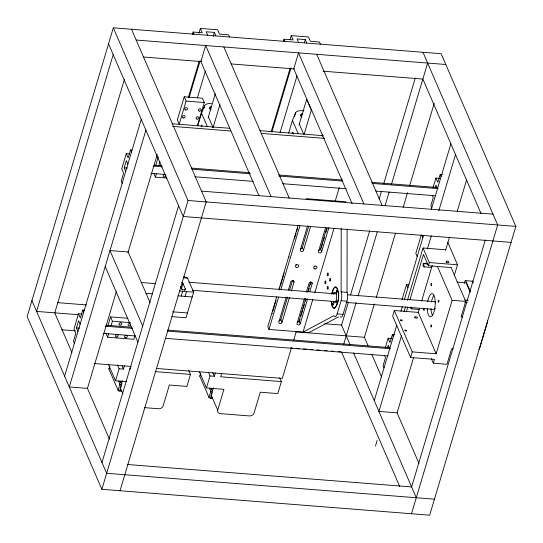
<?xml version="1.0" encoding="UTF-8"?>
<svg xmlns="http://www.w3.org/2000/svg" width="543" height="543" viewBox="0 0 543 543"><rect width="100%" height="100%" fill="white"/><g stroke="black" fill="none" stroke-linecap="round" stroke-linejoin="round"><path stroke-width="0.81" d="M312.849 299.22L303.035 332.119L334.033 315.632A6.387 2.152 -85.5 0 0 337.149 313.915L341.092 300.707A6.387 2.152 -85.5 0 0 341.126 291.863L341.214 228.528M340.393 316.84A6.387 2.152 -85.5 0 0 343.054 314.377L346.997 301.168A6.387 2.152 -85.5 0 0 347.031 292.324L347.12 228.997M331.882 293.281L333.694 288.387L334.637 287.342L335.594 286.989L336.497 287.362C339.952 293.437 339.124 302.553 334.834 308.003L333.884 308.207L332.235 306.483L331.237 301.338L332.384 306.781L334.074 308.227L335.031 307.874C339.097 302.539 339.321 294.652 337.291 288.435M331.651 294.272L332.995 289.677L334.834 287.206L335.784 287.009L336.667 287.525L337.434 288.733M121.462 391.231L119.772 391.096A1.351 0.686 16.6 0 1 118.109 390.295L119.881 384.084L118.584 381.077M212.361 398.406L210.67 398.277A1.351 0.686 16.6 0 1 209.007 397.469L210.779 391.259L209.483 388.252M113.324 27.822L27.15 316.623L101.874 489.297L429.676 515.178L515.85 226.377L441.126 53.703L113.324 27.822L188.041 200.489L101.874 489.297M113.216 54.619L36.598 311.411L78.423 314.709M124.354 79.624L54.768 312.843L71.866 352.359M81.83 313.997L78.511 313.732L73.97 328.943L75.837 333.259L73.454 341.262L74.384 343.42M129.594 153.9L126.275 153.642L121.741 168.846L123.607 173.163L121.218 181.172L122.155 183.33M77.968 331.413L76.448 327.904L78.599 320.703L80.12 324.212M125.738 171.323L124.218 167.814L126.37 160.613L127.883 164.115M84.423 310.175L82.767 310.046L80.378 318.049L78.511 313.732M132.193 150.085L130.53 149.949L128.148 157.959L126.275 153.642M64.617 376.156L141.234 119.372M145.904 130.164L69.287 386.949L87.457 388.388L116.311 291.686M192.426 34.44L193.145 32.037L202.227 32.756L200.36 28.44L217.628 29.804L219.494 34.121L228.576 34.833L229.513 36.992M127.951 252.678L157.287 154.355M107.908 325.698L110.534 316.895L127.761 318.252M155.671 165.608L158.298 156.798M134.807 336.198L133.883 339.294L107.623 337.217L108.776 333.348M111.084 325.61L112.401 321.212L110.534 316.895M166.877 178.036L155.393 177.127L156.547 173.258M158.855 165.52L159.947 161.855M198.928 33.245L200.36 28.44M184.24 96.776L177.337 119.908L179.21 124.225L186.106 101.093L184.24 96.776L202.41 98.208L204.283 102.525L197.38 125.657M188.265 97.794L199.166 61.257M189.215 97.251L200.116 60.707M213.175 36.415L214.363 32.41L206.191 31.765L207.704 35.275M197.394 97.896L205.39 71.099M126.363 381.634L115.537 380.779L119.121 368.772L117.458 364.937M119.121 368.772L123.431 369.111L124.401 365.873M121.89 383.426L120.444 382.652L120.926 381.057M197.727 125.956L201.548 113.148L204.711 105.58A9.679 4.894 16.6 0 1 211.41 103.503M120.94 390.512A3.869 3.075 -23.4 0 1 120.274 387.858L122.426 380.657M203.754 108.783L204.711 105.58M119.772 391.096L121.367 385.761M101.975 462.493L178.593 205.709M129.791 369.613L130.517 367.183M208.139 117.675L215.279 93.756M213.046 127.673L219.949 104.548M120.044 490.729L206.211 201.921L131.494 29.254M182.204 289.84L181.538 288.299L182.971 283.494A2.029 1.025 16.6 0 0 181.593 282.435M181.226 296.091L182.658 291.286M184.824 290.491L185.306 288.89L182.971 283.494M185.041 296.39L186.473 291.591M183.819 276.543L187.573 278.125L193.647 292.154L186.005 317.77L171.961 316.664M283.324 41.614L284.043 39.218L293.125 39.931L291.258 35.614L308.519 36.978L310.392 41.295L319.474 42.015L320.411 44.173M290.064 39.619L291.258 35.614M188.821 370.57L190.484 374.405L186.901 386.412L169.368 385.028L163.158 405.838A3.869 3.075 -23.4 0 1 158.57 408.75L144.445 407.637M271.167 131.773L290.064 68.432M271.873 132.037L291.014 67.889M304.311 42.788L305.261 39.591L297.089 38.947L298.602 42.449M280.052 132.682L297.014 75.844M279.72 377.752L281.383 381.58L277.799 393.587L260.267 392.202L254.056 413.019A3.869 3.075 -23.4 0 1 249.468 415.931L220.39 413.637A3.869 3.075 -23.4 0 1 217.716 410.148L223.92 389.338L206.435 387.953L210.019 375.946L208.356 372.111M210.019 375.946L214.329 376.285L215.299 373.048M212.788 390.607L211.342 389.833L211.818 388.238M288.625 133.13L292.446 120.329L295.609 112.761A9.679 4.894 16.6 0 1 303.924 110.887M212.164 397.951A3.869 3.075 -23.4 0 1 211.173 395.039L213.324 387.831M294.415 116.759L295.609 112.761M210.67 398.277L212.035 393.702M221.659 373.55L220.689 376.788L281.383 381.58M299.037 124.856L306.652 99.342L311.322 110.134L304.182 134.053M322.121 136.279L322.596 134.691M276.747 296.736L267.801 326.73L268.968 329.425L308.94 332.581L338.459 316.888M278.926 289.439L298.032 225.406M272.695 311.675L276.041 300.469M279.143 290.064L279.862 287.661M280.337 286.059L283.684 274.853M294.428 238.832L296.098 233.225M296.58 231.63L297.774 227.626M268.968 329.425L278.64 297.001M280.819 289.711L299.926 225.671M286.256 297.197L278.851 322.013A1.697 1.344 -23.4 0 0 280.025 323.54A1.697 1.344 -23.4 0 0 282.027 322.264L289.433 297.449M288.401 289.996L290.79 281.993A1.697 1.344 -23.4 0 1 292.799 280.717A1.697 1.344 -23.4 0 1 293.973 282.245L291.347 291.048M307.508 225.956L300.347 249.97A1.697 1.344 -23.4 0 0 301.514 251.497A1.697 1.344 -23.4 0 0 303.523 250.221L310.691 226.207M282.027 322.264L280.86 319.569L287.552 297.157M289.697 289.948L292.568 280.344M303.523 250.221L302.356 247.527L308.804 225.915M304.426 298.636L297.021 323.452A1.697 1.344 -23.4 0 0 298.195 324.972A1.697 1.344 -23.4 0 0 300.204 323.703L307.603 298.888M306.333 292.229L308.96 283.426A1.697 1.344 -23.4 0 1 310.969 282.15A1.697 1.344 -23.4 0 1 312.144 283.677L309.754 291.679M325.685 227.395L318.517 251.409A1.697 1.344 -23.4 0 0 319.691 252.936A1.697 1.344 -23.4 0 0 321.694 251.66L328.861 227.646M297.449 322.264A1.697 1.344 -23.4 0 0 299.037 321.001L305.723 298.589M307.63 292.188L310.739 281.776M321.694 251.66L320.526 248.959L326.737 228.148M291.516 347.554L282.312 378.39L156.527 368.453M293.695 340.251L296.356 331.325M299.261 321.592L299.987 319.155M300.958 315.911L302.648 310.229M303.137 308.607L304.345 304.555M305.315 301.304L306.042 298.874M308.458 290.756L309.184 288.326M310.155 285.082L310.881 282.645M321.049 248.565L322.746 242.884M323.228 241.262L324.442 237.21M325.895 232.336L327.103 228.284M335.092 201.507L339.205 187.715M341.384 180.412L341.873 178.79M314.77 292.806L334.067 228.114M349.936 344.418L341.561 325.067L348.355 302.315M350.534 294.998L369.688 230.802M379.143 199.111L381.329 191.801M383.752 183.67L415.273 78.029M343.604 344.662L356.174 302.539M358.115 296.044L377.27 231.841M385.028 205.838L389.148 192.025M391.333 184.715L427.626 63.063M368.106 345.857L364.407 337.291L374.344 303.978M376.285 297.476L395.44 233.28M403.198 207.277L407.562 192.65M409.748 185.333L434.237 103.258M394.347 310.508L412.259 351.891L436.151 353.778L418.246 312.395L394.347 310.508L392.677 316.107L410.583 357.498L434.481 359.385L433.348 363.186L446.977 364.265L451.572 348.85L453.262 348.986M385.279 347.791L388.143 338.18L392.121 338.499M433.049 187.695L435.914 178.09L439.891 178.403M387.519 347.554L388.238 345.151L389.752 348.66M435.289 187.464L436.002 185.061L437.522 188.57M402.017 299.641L406.503 284.586L408.981 284.783M421.266 235.112L415.816 253.371L417.221 256.608M394.788 334.685L392.399 334.495L390.017 342.497L388.143 338.18M442.552 174.588L440.169 174.405L437.78 182.407L435.914 178.09M374.256 400.612L396.804 325.033M400.924 311.22L402.377 306.347M404.318 299.845L423.472 235.648M431.23 209.646L450.873 143.82M404.04 311.628L405.485 306.795M407.406 300.354L423.031 247.995L445.742 249.787M406.334 311.886L407.779 307.026M409.958 299.75L423.479 254.429L428.379 265.765L451.09 267.556M401.474 335.825L378.926 411.404L397.096 412.836L413.583 357.579M427.416 248.877L431.298 235.879M438.812 210.684L455.543 154.612M428.379 265.765L429.337 262.561L423.031 247.995M375.464 446.034L377.134 440.427M418.246 312.395L419.454 308.343M421.626 301.053L432.262 265.405M410.583 357.498L412.259 351.891M445.586 250.309L449.468 237.311M457.226 211.308L466.681 179.618M454.199 275.851L457.498 264.787L447.799 242.368M436.151 353.778L452.109 300.313L437.515 266.593M464.279 283.473L464.998 281.07A1.453 0.489 -85.5 0 1 465.704 280.677L472.627 281.226L473.279 282.727M451.138 267.665L465.731 301.392L461.122 316.834L462.812 316.969M485.32 239.911L411.614 486.942L127.754 464.53M411.506 513.746L497.68 224.938L422.956 52.271M118.109 390.295L108.905 369.023L109.842 366.03M209.007 397.469L199.804 376.204L200.74 373.211M136.164 40.046L445.803 64.495M143.216 56.988L201.507 61.59M231.074 63.925L294.435 68.934M323.16 71.201L422.854 79.074L481.112 213.711M186.106 101.093L204.283 102.525M172.26 123.756L229.669 128.291M260.063 130.687L323.377 135.689M172.586 126.383L230.836 130.985M261.231 133.388L324.544 138.384M154.314 165.16L161.923 165.764M191.523 168.099L249.882 172.708M278.634 174.982L342.063 179.991M371.663 182.326L437.631 187.532M153.085 166.11L162.391 166.844M191.991 169.178L250.35 173.787M279.102 176.061L342.531 181.07M372.131 183.405L438.099 188.611M124.218 167.814L127.537 168.079M150.94 173.312L165.316 174.446M194.917 176.787L253.276 181.389M282.876 183.731L346.305 188.74M375.905 191.075L435.948 195.819M306.014 198.657L345.986 201.813M201.541 191.129L493.01 214.146M188.041 200.489L515.85 226.377M511.072 242.382L183.262 216.501L108.546 43.827M429.337 262.561L457.498 264.787M431.631 267.448L424.416 266.878A2.029 1.615 -23.4 0 1 423.004 265.045A2.029 1.615 -23.4 0 1 425.413 263.518L427.823 263.708M423.011 263.64L427.823 264.02M456.962 282.095L466.179 282.822L470.068 291.822M183.446 277.799L187.573 278.125M464.754 300.089L468.1 300.354M452.109 300.313L465.731 301.392M341.126 291.863L347.031 292.324M464.713 302.526L467.245 302.722M188.869 282.238L336.545 293.906M347.52 294.768L435.282 301.698M141.37 282.516L155.637 283.65M341.092 300.707L346.997 301.168M192.48 290.295L335.934 301.623M346.061 302.424L434.671 309.422M410.467 307.066A2.029 1.615 -23.4 0 0 411.872 308.899L419.087 309.469M179.468 291.034L193.647 292.154M146.04 293.308L152.753 293.844M177.941 295.833L192.215 296.96M337.149 313.915L343.054 314.377M57.701 302.655L86.425 304.922M324.666 323.73L341.561 325.067M172.572 311.791L187.437 312.965M295.541 331.854L364.407 337.291M112.401 321.212L130.449 322.637M106.543 325.257L131.915 327.259M167.441 330.063L389.867 347.629M105.322 326.2L132.383 328.339M167.902 331.142L390.336 348.708M76.448 327.904L79.767 328.169M61.821 329.784L75.334 330.857M290.77 347.866L292.453 348.002M296.682 348.334L299.213 348.531M303.442 348.864L306.815 349.135M310.196 349.4L312.734 349.597M316.956 349.936L320.336 350.201M324.558 350.534L327.096 350.737M331.318 351.07L333.85 351.267M338.079 351.599L340.61 351.803M103.17 333.402L135.309 335.941M165.758 338.343L388.184 355.909M94.048 363.525L131.196 366.457M155.081 371.609L190.484 374.405M434.454 499.173L106.645 473.286L31.928 300.618M440.169 174.405L441.106 176.563M432.309 195.46L433.246 197.618L430.857 205.621L431.787 207.779M465.704 280.677L470.584 291.951M421.782 234.97L422.902 237.556M425.183 262.975L425.413 263.518M423.302 264.312L424.416 266.878M316.712 54.3L382.089 205.39M305.261 39.591L306.781 43.094M406.503 284.586L407.908 287.824M411.058 307.012L411.872 308.899M431.359 358.59L433.348 363.186M363.919 203.951L298.535 52.868L293.763 68.88L352.102 203.693M284.043 39.218L284.973 41.377M392.399 334.495L393.336 336.653M299.295 123.994L303.632 134.012M292.446 120.329L298.195 133.619M293.79 134.128L293.125 132.587A2.029 0.686 -85.5 0 0 292.134 133.137M384.539 355.55L385.476 357.708L383.086 365.71L384.023 367.869M371.812 354.416L381.58 376.985M397.069 412.782L418.965 463.369M223.852 46.969L289.236 198.059M353.642 352.984L416.284 497.734M214.363 32.41L215.883 35.919M311.56 282.326L312.144 283.677M341.459 351.871L399.723 486.508M271.066 196.62L205.682 45.537L200.903 61.542L258.909 195.582M193.145 32.037L194.075 34.195M293.098 280.215L293.973 282.245M299.037 321.001L300.204 323.703M208.397 116.82L213.066 127.612M201.548 113.148L207.297 126.438M153.832 173.529L155.393 177.127M130.53 149.949L131.467 152.108M180.486 286.276L181.491 288.591A2.029 1.025 16.6 0 0 183.887 289.874A2.029 1.025 16.6 0 0 185.306 288.89M212.673 372.457L214.329 376.285M210.698 388.333L211.342 389.833M211.173 395.039L217.716 410.148M199.471 371.86L206.435 387.953M150.078 302.641L128.155 251.986L109.985 250.554L142.673 326.092M105.206 266.559L137.895 342.104M122.107 366.043L123.431 369.111M105.756 332.9L107.623 337.217M119.799 381.152L120.444 382.652M120.274 387.858L122.894 393.906M108.573 364.679L115.537 380.779M82.767 310.046L83.697 312.205M87.287 388.001L109.421 439.138M182.502 282.414L182.733 284.294M121.232 384.946A1.453 0.733 16.6 0 1 119.881 384.084M108.905 369.023A1.351 0.686 16.6 0 1 109.353 368.459M212.489 392.175A1.453 0.733 16.6 0 1 210.779 391.259M199.804 376.204A1.351 0.686 16.6 0 1 200.021 375.722M472.145 281.125A1.453 0.489 -85.5 0 1 472.627 281.226M432.744 315.395A10.65 3.591 -85.5 0 1 430.966 308.729M431.454 301.901A10.65 3.591 -85.5 0 1 433.708 295.813M434.285 301.888A3.869 1.303 -85.5 0 1 435.778 302.824M435.269 308.268A3.869 1.303 -85.5 0 1 434.604 309.15M301.698 116.989A4.263 2.152 16.6 0 1 302.621 113.704M201.12 126.431A2.029 0.686 -85.5 0 1 202.227 125.406M210.799 109.815A4.263 2.152 16.6 0 1 211.722 106.523M301.854 116.826A3.869 1.955 16.6 0 1 302.94 113.908M210.956 109.645A3.869 1.955 16.6 0 1 211.234 106.856M272.165 313.644A1.697 1.344 -23.4 0 1 272.219 313.277M288.937 257.239A1.697 1.344 -23.4 0 1 289.1 256.887M284.159 273.251A1.697 1.344 -23.4 0 1 284.322 272.891M180.629 287.451A2.029 1.025 16.6 0 1 181.538 288.299M165.934 175.912A1.453 1.154 -23.4 0 1 163.769 176.896A1.453 1.154 -23.4 0 1 163.762 174.948A1.453 1.154 -23.4 0 1 165.934 175.294M320.526 248.959A1.697 1.344 -23.4 0 1 318.524 250.235M280.86 319.569A1.697 1.344 -23.4 0 1 278.858 320.845M302.356 247.527A1.697 1.344 -23.4 0 1 300.347 248.803M314.994 265.921A1.697 1.344 -23.4 0 1 314.594 266.118M296.424 264.685A1.697 1.344 -23.4 0 1 295.575 264.808M333.728 294.096A5.321 1.792 -85.5 0 1 336.3 293.627A5.321 1.792 -85.5 0 1 335.941 301.121A5.321 1.792 -85.5 0 1 333.368 301.589M332.601 293.939A1.161 0.394 -85.5 0 1 332.798 292.399A1.161 0.394 -85.5 0 1 333.321 292.528A1.161 0.394 -85.5 0 1 333.212 294.096M130.707 325.013A1.453 1.154 -23.4 0 1 128.786 325.746A1.453 1.154 -23.4 0 1 128.243 324.205A1.453 1.154 -23.4 0 1 130.157 323.472M427.735 301.711A11.613 3.916 -85.5 0 1 434.21 295.894A11.613 3.916 -85.5 0 1 432.812 314.723A11.613 3.916 -85.5 0 1 427.239 308.438M478.817 349.366A3.869 3.075 -23.4 0 0 479.781 347.805L487.424 322.189A3.869 3.075 -23.4 0 0 487.417 320.546M314.913 268.941A1.697 1.344 -23.4 0 0 316.915 266.952A1.697 1.344 -23.4 0 0 314.159 266.735A1.697 1.344 -23.4 0 0 314.913 268.941M328.033 288.652A1.453 0.489 -85.5 0 0 327.904 286.304A1.453 0.489 -85.5 0 0 327.225 288.231A1.453 0.489 -85.5 0 0 328.033 288.652M330.463 280.534A1.453 0.489 -85.5 0 0 330.246 278.281A1.453 0.489 -85.5 0 0 329.621 280.358A1.453 0.489 -85.5 0 0 330.463 280.534M325.698 283.256A1.453 0.489 -85.5 0 0 325.569 280.907A1.453 0.489 -85.5 0 0 324.89 282.835A1.453 0.489 -85.5 0 0 325.698 283.256M328.128 275.138A1.453 0.489 -85.5 0 0 327.911 272.885A1.453 0.489 -85.5 0 0 327.286 274.968A1.453 0.489 -85.5 0 0 328.128 275.138M333.171 304.759A1.161 0.394 -85.5 0 0 333.097 302.845A1.161 0.394 -85.5 0 0 332.533 304.331A1.161 0.394 -85.5 0 0 333.171 304.759M336.925 302.682A1.161 0.394 -85.5 0 0 336.857 300.768A1.161 0.394 -85.5 0 0 336.293 302.254A1.161 0.394 -85.5 0 0 336.925 302.682M336.972 292.019A1.161 0.394 -85.5 0 0 336.898 290.111A1.161 0.394 -85.5 0 0 336.334 291.591A1.161 0.394 -85.5 0 0 336.972 292.019M296.743 267.509A1.697 1.344 -23.4 0 0 298.745 265.513A1.697 1.344 -23.4 0 0 295.989 265.296A1.697 1.344 -23.4 0 0 296.743 267.509M125.447 337.807A1.453 1.154 -23.4 0 0 127.272 336.178A1.453 1.154 -23.4 0 0 124.958 335.859A1.453 1.154 -23.4 0 0 125.447 337.807M116.446 337.094A1.453 1.154 -23.4 0 0 118.164 335.391A1.453 1.154 -23.4 0 0 115.808 335.201A1.453 1.154 -23.4 0 0 116.446 337.094M120.03 325.087A1.453 1.154 -23.4 0 0 121.747 323.384A1.453 1.154 -23.4 0 0 119.385 323.194A1.453 1.154 -23.4 0 0 120.03 325.087M199.383 111.111A1.453 1.154 -23.4 0 0 201.114 109.414A1.453 1.154 -23.4 0 0 198.758 109.204A1.453 1.154 -23.4 0 0 199.383 111.111M185.509 109.991A1.453 1.154 -23.4 0 0 187.532 108.546A1.453 1.154 -23.4 0 0 185.333 107.962A1.453 1.154 -23.4 0 0 185.509 109.991M183.378 118.041A1.453 1.154 -23.4 0 0 185.095 116.331A1.453 1.154 -23.4 0 0 182.733 116.148A1.453 1.154 -23.4 0 0 183.378 118.041M197.007 119.114A1.453 1.154 -23.4 0 0 198.724 117.41A1.453 1.154 -23.4 0 0 196.362 117.22A1.453 1.154 -23.4 0 0 197.007 119.114M446.38 262.147A1.453 0.733 16.6 0 0 448.79 262.466A1.453 0.733 16.6 0 0 447.269 261.115A1.453 0.733 16.6 0 0 446.38 262.147M405.044 330.694A0.971 0.489 16.6 0 0 406.653 330.911A0.971 0.489 16.6 0 0 405.641 330.008A0.971 0.489 16.6 0 0 405.044 330.694M400.673 320.492A0.971 0.489 16.6 0 0 402.248 320.614A0.971 0.489 16.6 0 0 401.107 319.746A0.971 0.489 16.6 0 0 400.673 320.492M414.913 317.648A1.453 0.733 16.6 0 0 417.329 318.008A1.453 0.733 16.6 0 0 415.857 316.644A1.453 0.733 16.6 0 0 414.913 317.648M424.11 310.026A1.066 0.36 -85.5 0 0 424.083 308.241A1.066 0.36 -85.5 0 0 423.547 309.524A1.066 0.36 -85.5 0 0 424.11 310.026M431.57 285.041A1.066 0.36 -85.5 0 0 431.413 283.392A1.066 0.36 -85.5 0 0 430.959 284.912A1.066 0.36 -85.5 0 0 431.57 285.041M438.812 301.772A1.066 0.36 -85.5 0 0 438.656 300.116A1.066 0.36 -85.5 0 0 438.194 301.643A1.066 0.36 -85.5 0 0 438.812 301.772M431.407 326.587A1.066 0.36 -85.5 0 0 431.251 324.931A1.066 0.36 -85.5 0 0 430.796 326.458A1.066 0.36 -85.5 0 0 431.407 326.587"/></g></svg>
